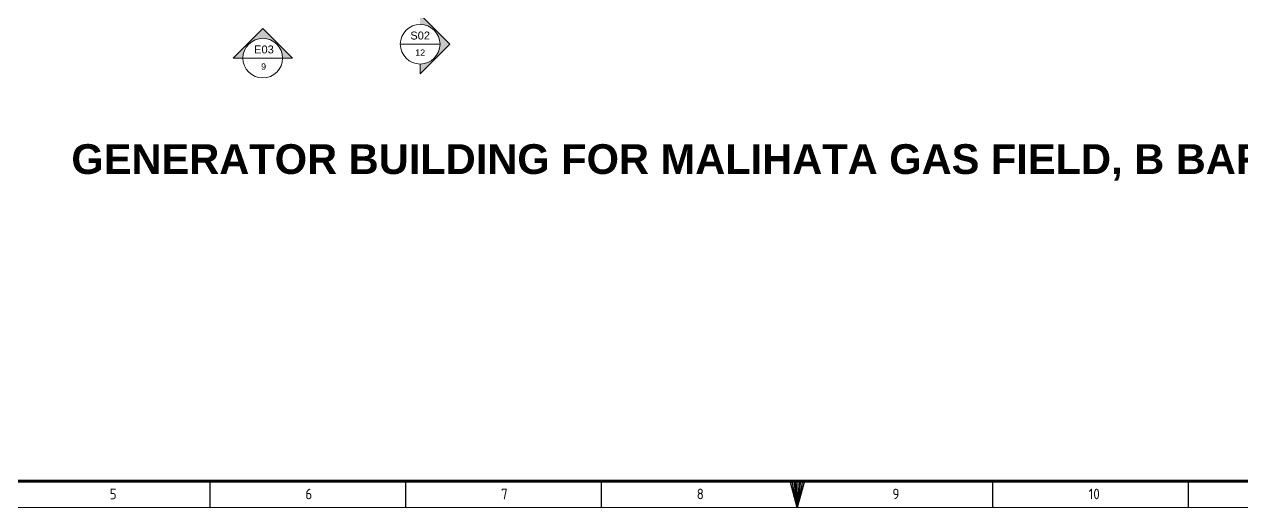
# Model space of a CAD drawing. Header units: inches. Extents: x 735 to 7643, y 526 to 1733.
# Drawn here: x 6465 to 7079, y 618 to 861 of the extents above; entities that cross this region are included whole.
import ezdxf
from ezdxf.enums import TextEntityAlignment as Align

# ---------------------------------------------------------------- set-up
doc = ezdxf.new("R2010")
doc.units = ezdxf.units.IN
doc.header["$MEASUREMENT"] = 0
doc.layers.add('Elevation Marker', color=252, linetype='Continuous', lineweight=15)
doc.layers.add('FREE-TEXT', color=7, linetype='Continuous')
doc.styles.add('Arial', font='arial.ttf')
doc.styles.get("Standard").update_dxf_attribs({"font": 'isocp3.shx'})
doc.styles.add('TEG BORDER', font='isocp.shx')

# ---------------------------------------------------------------- blocks, each defined once
blk = doc.blocks.new('TEG BORDER A2')
at = {"linetype": 'Continuous'}
blk.add_line((5, 5), (489, 5), dxfattribs=at)
for p, q in [((185.63, 0), (185.63, 5)), ((222.75, 0), (222.75, 5)), ((259.88, 0), (259.88, 5)), ((297, 0), (297, 5)), ((334.12, 0), (334.12, 5)), ((371.25, 0), (371.25, 5))]:
    blk.add_line(p, q)
at = {"color": 5, "lineweight": 15}
blk.add_lwpolyline([(0, 420), (594, 420), (594, 0), (0, 0)], close=True, dxfattribs=at)
at = {"lineweight": 100}
blk.add_lwpolyline([(5, 415), (589, 415), (589, 5), (5, 5)], close=True, dxfattribs=at)
blk.add_lwpolyline([(297, 0), (295.66, 5), (298.34, 5), (297, 0), (296, 5), (296.33, 5), (297, 0), (296.67, 5), (297.33, 5), (297, 0), (297.67, 5), (298, 5), (297, 0)])
at = {"char_height": 2, "attachment_point": 7, "style": 'TEG BORDER'}
for s, insert in [('5', (166.55, 1.59)), ('6', (203.67, 1.59)), ('7', (240.8, 1.59)), ('8', (277.92, 1.59)), ('9', (315.05, 1.59)), ('\\pi0.099213;10', (352.17, 1.59))]:
    blk.add_mtext_dynamic_manual_height_columns(s, width=2, gutter_width=1, heights=[0], dxfattribs=dict(at, insert=insert))
blk = doc.blocks.new('*U117')
h = blk.add_hatch(color=252)
h.dxf.hatch_style = 1
h.paths.add_polyline_path([(500, 0), (750, 0), (0, 750), (-750, 0), (-500, 0, -0.414214), (0, 500, -0.414214)])
at = {"color": 6}
for p, q in [((0, 750), (-750, 0)), ((750, 0), (0, 750)), ((750, 0), (500, 0)), ((-500, 0), (-750, 0))]:
    blk.add_line(p, q, dxfattribs=at)
at = {"linetype": 'ByBlock', "lineweight": -2}
blk.add_line((-500, 0), (500, 0), dxfattribs=at)
blk.add_circle((0, 0), 500)
at = {"color": 3, "style": 'Arial'}
blk.add_attdef('S01', text='', height=200, dxfattribs=at).set_placement((0, 319), align=Align.TOP_CENTER)
at = {"color": 6, "style": 'Arial'}
blk.add_attdef('IN-201', text='', height=160, dxfattribs=at).set_placement((0, -133), align=Align.TOP_CENTER)

msp = doc.modelspace()

# ---------------------------------------------------------------- hatches: boundary and pattern name
at = {"layer": 'Elevation Marker'}
h = msp.add_hatch(color=256, dxfattribs=at)
h.dxf.hatch_style = 1
edge = h.paths.add_edge_path()
edge.add_line((6664.81, 861.08), (6664.81, 866.08))
edge.add_line((6664.81, 866.08), (6679.81, 851.08))
edge.add_line((6679.81, 851.08), (6664.81, 836.08))
edge.add_line((6664.81, 836.08), (6664.81, 841.08))
edge.add_ellipse((6664.81, 851.08), major_axis=(-7.07, 7.07), ratio=1, start_angle=135, end_angle=225)
edge.add_ellipse((6664.81, 851.08), major_axis=(-7.07, -7.07), ratio=1, start_angle=135, end_angle=225)

# ---------------------------------------------------------------- linework, layer by layer
for p, q in [((6664.81, 866.08), (6679.81, 851.08)), ((6679.81, 851.08), (6664.81, 836.08)), ((6664.81, 841.08), (6664.81, 836.08))]:
    msp.add_line(p, q, dxfattribs=at)
at = {"layer": 'Elevation Marker', "linetype": 'ByBlock'}
for p, q in [((6674.81, 851.08), (6654.81, 851.08)), ((6654.81, 851.08), (6674.81, 851.08))]:
    msp.add_line(p, q, dxfattribs=at)
at = {"layer": 'Elevation Marker', "extrusion": (0, 0, -1)}
msp.add_ellipse((6664.81, 851.08), major_axis=(-7.07, 7.07), ratio=1, start_param=5.497787, end_param=11.780972, dxfattribs=at)

# ---------------------------------------------------------------- block references
at = {"color": 8, "lineweight": 20, "xscale": 2.6554, "yscale": 2.6554, "zscale": 2.6554}
msp.add_blockref('TEG BORDER A2', (6066.14, 617.66), dxfattribs=at)
at = {"layer": 'Elevation Marker'}
ref = msp.add_blockref('*U117', (6585.52, 844.07), dxfattribs=dict(at, xscale=-0.01999999998952262, yscale=0.01999999998952262, zscale=0.02))
ref.add_attrib('IN-201', '9', dxfattribs={"layer": '0', "color": 6, "height": 3.2, "style": 'Arial'}).set_placement((6585.93, 841.42), align=Align.TOP_CENTER)
ref.add_attrib('S01', 'E03', dxfattribs={"layer": '0', "color": 3, "height": 4, "style": 'Arial'}).set_placement((6586.11, 850.45), align=Align.TOP_CENTER)

# ---------------------------------------------------------------- texts
at = {"layer": 'Elevation Marker', "style": 'Arial'}
for tag, text, height, p in [('S02', 'De-A', 4, (6664.81, 857.46)), ('12', 'IN-201', 3.2, (6664.81, 848.43))]:
    msp.add_attdef(tag, text=text, height=height, dxfattribs=at).set_placement(p, align=Align.TOP_CENTER)
at = {"layer": 'FREE-TEXT', "insert": (6489.1, 800.72), "char_height": 15, "attachment_point": 1}
msp.add_mtext_dynamic_manual_height_columns('{\\fArial|b1|i0|c0|p34;GENERATOR BUILDING FOR MALIHATA GAS FIELD, B BARIA.}', width=626.4745, gutter_width=1, heights=[0], dxfattribs=at)

doc.saveas('drawing.dxf')
